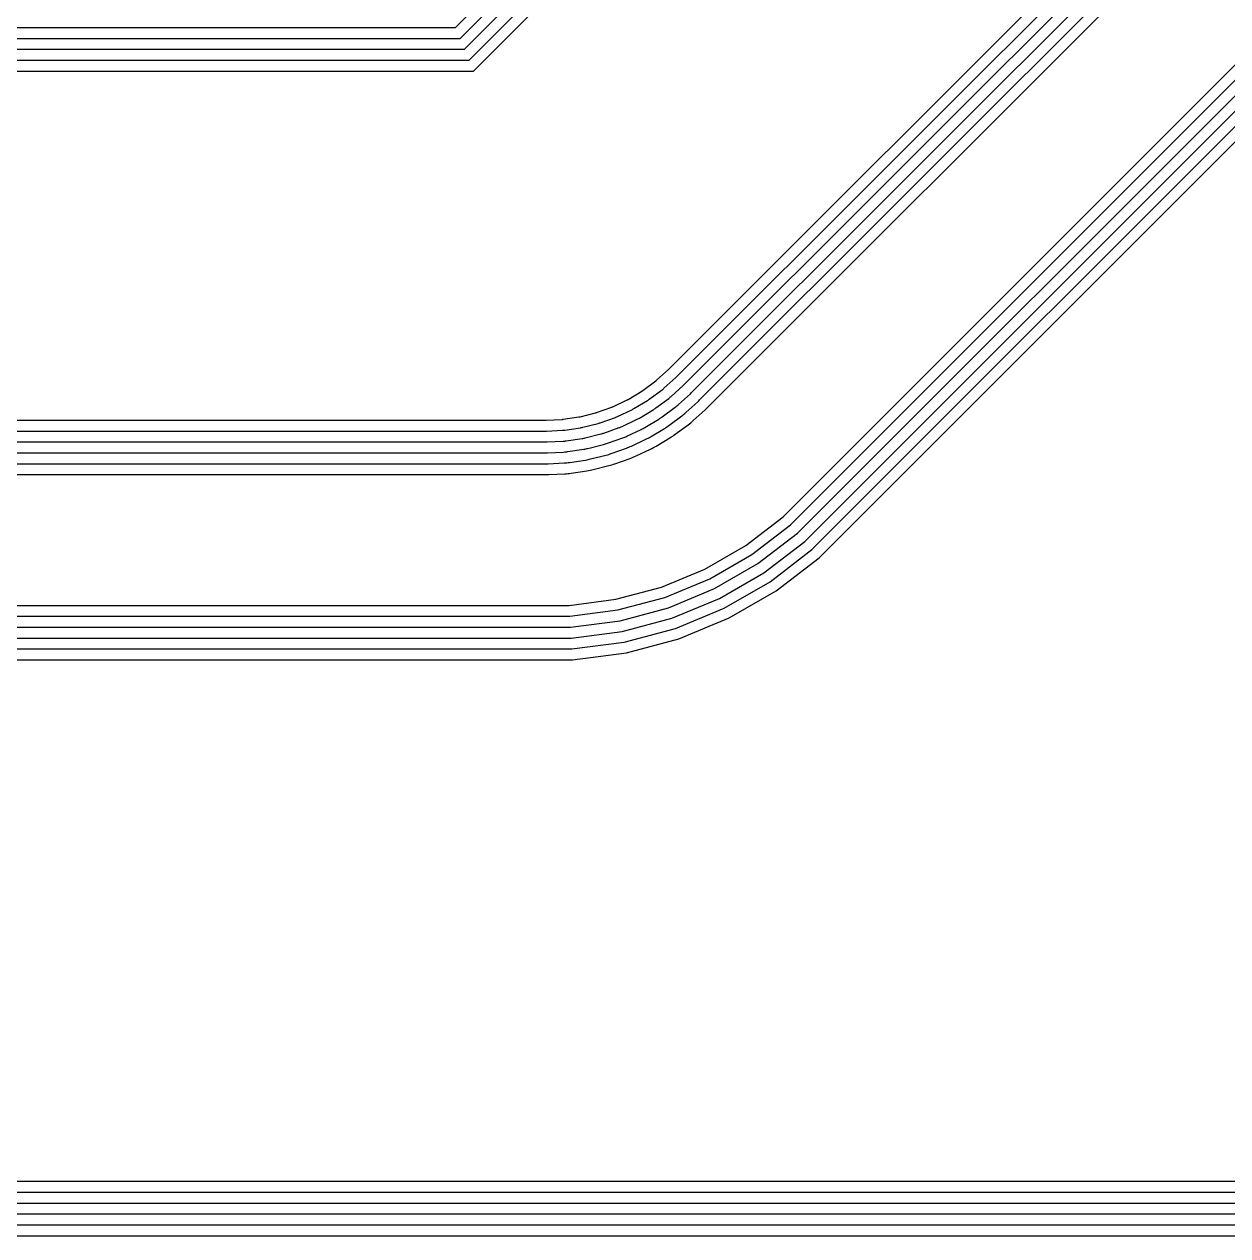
# Model space of a CAD drawing. Header units: metres. Extents: x 122 to 147, y -57.5 to -40.2.
# Drawn here: x 133.11 to 138.63, y -57.54 to -51.98 of the extents above; entities that cross this region are included whole.
import ezdxf

# ---------------------------------------------------------------- set-up
doc = ezdxf.new("R2010")
doc.units = ezdxf.units.M

msp = doc.modelspace()

# ---------------------------------------------------------------- linework, layer by layer
for points in [[(136.5981, -50.77), (135.1685, -52.1996), (131.8315, -52.1996)], [(136.5274, -50.77), (135.1478, -52.1496), (131.8522, -52.1496)], [(136.4567, -50.77), (135.1271, -52.0996), (131.8729, -52.0996)], [(136.386, -50.77), (135.1063, -52.0496), (131.8937, -52.0496)], [(136.3153, -50.77), (135.0856, -51.9996), (131.9144, -51.9996)], [(131.5, -53.8004), (135.5, -53.8004), (135.5012, -53.8004), (135.5025, -53.8003), (135.576, -53.7967), (135.5772, -53.7966), (135.5785, -53.7965), (135.5797, -53.7964), (135.5809, -53.7962), (135.6537, -53.7854), (135.6549, -53.7852), (135.6561, -53.785), (135.6573, -53.7847), (135.6585, -53.7845), (135.73, -53.7666), (135.7312, -53.7663), (135.7323, -53.7659), (135.7335, -53.7655), (135.7347, -53.7651), (135.804, -53.7403), (135.8052, -53.7399), (135.8063, -53.7395), (135.8074, -53.739), (135.8085, -53.7385), (135.8751, -53.707), (135.8762, -53.7064), (135.8773, -53.7059), (135.8784, -53.7053), (135.8794, -53.7047), (135.9426, -53.6668), (135.9436, -53.6662), (135.9447, -53.6655), (135.9457, -53.6648), (135.9467, -53.6641), (136.0058, -53.6202), (136.0068, -53.6195), (136.0078, -53.6187), (136.0087, -53.6179), (136.0096, -53.6171), (136.0642, -53.5676), (136.0651, -53.5668), (136.066, -53.566), (138.066, -51.566)], [(131.5, -53.8504), (135.5, -53.8504), (135.5025, -53.8503), (135.5049, -53.8503), (135.5785, -53.8466), (135.5809, -53.8465), (135.5834, -53.8463), (135.5858, -53.846), (135.5882, -53.8457), (135.6611, -53.8349), (135.6635, -53.8345), (135.6659, -53.834), (135.6683, -53.8335), (135.6707, -53.833), (135.7421, -53.8151), (135.7445, -53.8144), (135.7469, -53.8138), (135.7492, -53.813), (135.7515, -53.8122), (135.8208, -53.7874), (135.8231, -53.7866), (135.8254, -53.7856), (135.8277, -53.7847), (135.8299, -53.7837), (135.8965, -53.7522), (135.8987, -53.7511), (135.9009, -53.75), (135.903, -53.7488), (135.9051, -53.7475), (135.9683, -53.7097), (135.9704, -53.7084), (135.9724, -53.7071), (135.9745, -53.7057), (135.9765, -53.7042), (136.0356, -53.6604), (136.0376, -53.6589), (136.0395, -53.6573), (136.0414, -53.6558), (136.0432, -53.6541), (136.0978, -53.6047), (136.0995, -53.603), (136.1013, -53.6013), (138.1013, -51.6013)], [(131.5, -53.9004), (135.5, -53.9004), (135.5037, -53.9003), (135.5074, -53.9002), (135.5809, -53.8966), (135.5846, -53.8964), (135.5883, -53.896), (135.5919, -53.8956), (135.5956, -53.8951), (135.6684, -53.8843), (135.672, -53.8837), (135.6757, -53.8831), (135.6793, -53.8823), (135.6828, -53.8815), (135.7543, -53.8636), (135.7578, -53.8626), (135.7614, -53.8616), (135.7649, -53.8605), (135.7684, -53.8593), (135.8377, -53.8345), (135.8411, -53.8332), (135.8446, -53.8318), (135.8479, -53.8304), (135.8513, -53.8289), (135.9179, -53.7974), (135.9212, -53.7958), (135.9244, -53.7941), (135.9277, -53.7923), (135.9308, -53.7904), (135.994, -53.7526), (135.9971, -53.7506), (136.0002, -53.7486), (136.0033, -53.7466), (136.0062, -53.7444), (136.0654, -53.7005), (136.0683, -53.6983), (136.0712, -53.696), (136.074, -53.6936), (136.0768, -53.6912), (136.1313, -53.6417), (136.134, -53.6392), (136.1367, -53.6367), (138.1367, -51.6367)], [(131.5, -53.9504), (135.5, -53.9504), (135.5049, -53.9503), (135.5098, -53.9501), (135.5834, -53.9465), (135.5883, -53.9462), (135.5932, -53.9458), (135.598, -53.9453), (135.6029, -53.9446), (135.6757, -53.9338), (135.6806, -53.933), (135.6854, -53.9321), (135.6902, -53.9311), (135.695, -53.93), (135.7664, -53.9121), (135.7712, -53.9108), (135.7759, -53.9095), (135.7806, -53.908), (135.7852, -53.9064), (135.8545, -53.8816), (135.8591, -53.8799), (135.8637, -53.878), (135.8682, -53.8761), (135.8727, -53.8741), (135.9392, -53.8426), (135.9436, -53.8404), (135.948, -53.8382), (135.9523, -53.8358), (135.9565, -53.8333), (136.0197, -53.7955), (136.0239, -53.7929), (136.028, -53.7902), (136.032, -53.7874), (136.036, -53.7846), (136.0952, -53.7407), (136.0991, -53.7377), (136.1029, -53.7346), (136.1067, -53.7315), (136.1103, -53.7282), (136.1649, -53.6788), (136.1685, -53.6754), (136.172, -53.672), (138.172, -51.672)], [(131.5, -54.0004), (135.5, -54.0004), (135.5061, -54.0003), (135.5123, -54.0001), (135.5858, -53.9965), (135.5919, -53.9961), (135.5981, -53.9956), (135.6042, -53.9949), (135.6102, -53.9941), (135.6831, -53.9833), (135.6891, -53.9823), (135.6952, -53.9812), (135.7012, -53.9799), (135.7071, -53.9785), (135.7786, -53.9606), (135.7845, -53.959), (135.7904, -53.9573), (135.7962, -53.9554), (135.802, -53.9535), (135.8714, -53.9286), (135.8771, -53.9265), (135.8828, -53.9242), (135.8885, -53.9218), (135.894, -53.9193), (135.9606, -53.8878), (135.9661, -53.8851), (135.9716, -53.8823), (135.9769, -53.8793), (135.9823, -53.8762), (136.0454, -53.8383), (136.0506, -53.8351), (136.0558, -53.8318), (136.0608, -53.8283), (136.0658, -53.8247), (136.125, -53.7808), (136.1298, -53.7771), (136.1346, -53.7733), (136.1393, -53.7693), (136.1439, -53.7653), (136.1985, -53.7158), (136.203, -53.7117), (136.2074, -53.7074), (138.2074, -51.7074)], [(131.5, -54.0504), (135.5, -54.0504), (135.5074, -54.0503), (135.5147, -54.05), (135.5883, -54.0464), (135.5956, -54.0459), (135.603, -54.0453), (135.6103, -54.0445), (135.6176, -54.0435), (135.6904, -54.0327), (135.6977, -54.0315), (135.7049, -54.0302), (135.7121, -54.0287), (135.7193, -54.027), (135.7907, -54.0091), (135.7978, -54.0072), (135.8049, -54.0051), (135.8119, -54.0029), (135.8189, -54.0005), (135.8882, -53.9757), (135.8951, -53.9732), (135.902, -53.9704), (135.9087, -53.9675), (135.9154, -53.9645), (135.982, -53.933), (135.9886, -53.9297), (135.9951, -53.9263), (136.0016, -53.9228), (136.008, -53.9191), (136.0711, -53.8812), (136.0774, -53.8774), (136.0836, -53.8734), (136.0896, -53.8692), (136.0956, -53.8649), (136.1547, -53.821), (136.1606, -53.8166), (136.1664, -53.812), (136.172, -53.8072), (136.1775, -53.8023), (136.2321, -53.7529), (136.2375, -53.7479), (136.2427, -53.7427), (138.2427, -51.7427)], [(131.3918, -54.6505), (135.6082, -54.6505), (135.8227, -54.6223), (136.0317, -54.5663), (136.2316, -54.4835), (136.4189, -54.3753), (136.5906, -54.2436), (138.7436, -52.0906)], [(131.3885, -54.7005), (135.6115, -54.7005), (135.8325, -54.6714), (136.0478, -54.6137), (136.2537, -54.5284), (136.4468, -54.4169), (136.6236, -54.2813), (138.7812, -52.1236)], [(131.382, -54.8005), (135.618, -54.8005), (135.852, -54.7697), (136.08, -54.7086), (136.298, -54.6183), (136.5025, -54.5003), (136.6897, -54.3566), (138.8566, -52.1897)], [(131.3853, -54.7505), (135.6147, -54.7505), (135.8422, -54.7205), (136.0639, -54.6612), (136.2759, -54.5733), (136.4746, -54.4586), (136.6566, -54.3189), (138.8189, -52.1567)], [(131.3754, -54.9005), (135.6246, -54.9005), (135.8716, -54.868), (136.1122, -54.8035), (136.3424, -54.7082), (136.5581, -54.5836), (136.7558, -54.4319), (138.9319, -52.2558)], [(131.3787, -54.8505), (135.6213, -54.8505), (135.8618, -54.8188), (136.0961, -54.7561), (136.3202, -54.6632), (136.5303, -54.5419), (136.7227, -54.3943), (138.8943, -52.2227)], [(124.3921, -57.2934), (144.6958, -57.2934)], [(124.3921, -57.3434), (144.6958, -57.3434)], [(124.3921, -57.3934), (144.6958, -57.3934)], [(124.3921, -57.4434), (144.6958, -57.4434)], [(124.3921, -57.4934), (144.6958, -57.4934)], [(124.3921, -57.5434), (144.6958, -57.5434)]]:
    msp.add_lwpolyline(points)

doc.saveas('drawing.dxf')
